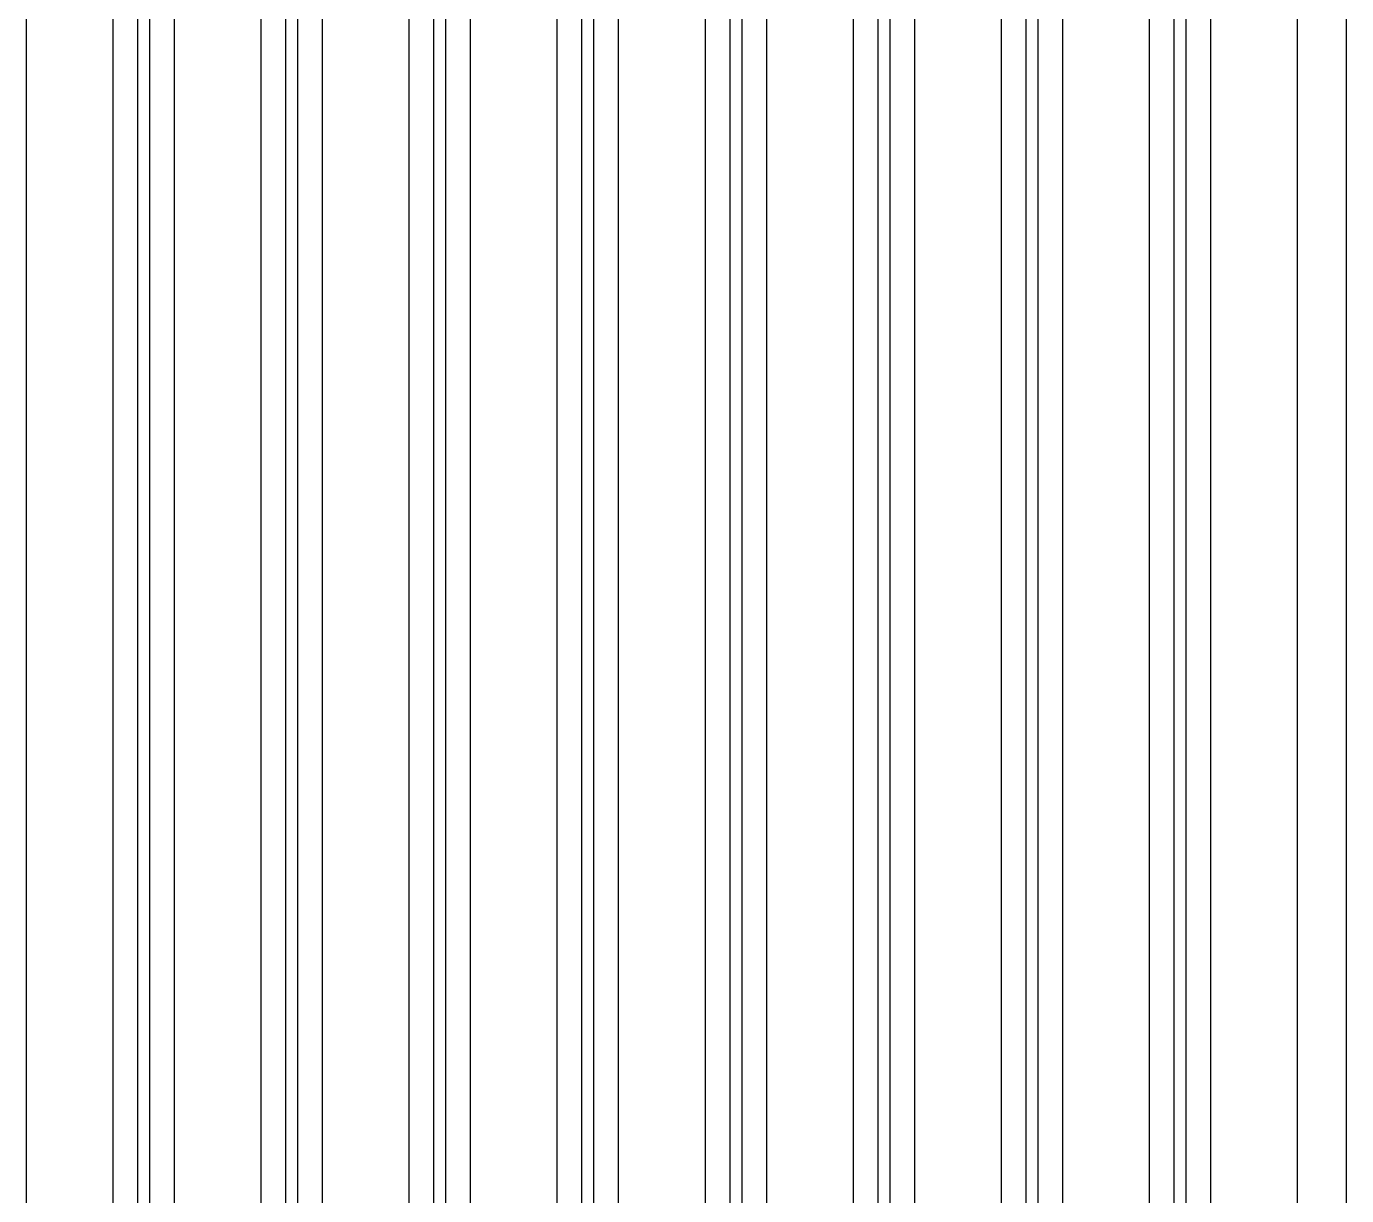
# Model space of a CAD drawing. Header units: metres. Extents: x -1805 to 1655, y -683 to 39617.
# Drawn here: x -216 to -2, y 1508.9 to 1698.5 of the extents above; entities that cross this region are included whole.
import ezdxf

# ---------------------------------------------------------------- set-up
doc = ezdxf.new("R2010")
doc.units = ezdxf.units.M
doc.layers.add('Etching', color=5, linetype='CONTINUOUS')
doc.layers.add('Metal', color=4, linetype='CONTINUOUS')

msp = doc.modelspace()

# ---------------------------------------------------------------- linework, layer by layer
at = {"layer": 'Etching'}
for points in [[(-216, 1033.52), (-216, 9134.24)], [(-202, 9134.24), (-202, 906.53)], [(-192, 906.53), (-192, 9134.24)], [(-178, 9134.24), (-178, 779.55)], [(-168, 779.55), (-168, 9134.24)], [(-154, 9134.24), (-154, 652.56)], [(-144, 652.56), (-144, 9134.24)], [(-130, 9134.24), (-130, 525.58)], [(-120, 525.58), (-120, 9134.24)], [(-106, 9134.24), (-106, 398.59)], [(-96, 398.59), (-96, 9134.24)], [(-82, 9134.24), (-82, 271.61)], [(-72, 271.61), (-72, 9134.24)], [(-58, 9134.24), (-58, 144.63)], [(-48, 144.63), (-48, 9134.24)], [(-34, 9134.24), (-34, 17.64)], [(-24, 17.64), (-24, 9134.24)], [(-10, 4155.73), (-10, -202.71)]]:
    msp.add_lwpolyline(points, dxfattribs=at)
at = {"layer": 'Metal'}
for points in [[(-198, 9436.51), (-198, 902.72)], [(-196, 902.72), (-196, 9436.51)], [(-174, 9436.51), (-174, 775.73)], [(-172, 775.73), (-172, 9436.51)], [(-150, 9436.51), (-150, 648.75)], [(-148, 648.75), (-148, 9436.51)], [(-126, 9436.51), (-126, 521.77)], [(-124, 521.77), (-124, 9436.51)], [(-102, 9436.51), (-102, 394.78)], [(-100, 394.78), (-100, 9436.51)], [(-78, 9436.51), (-78, 267.8)], [(-76, 267.8), (-76, 9436.51)], [(-54, 9436.51), (-54, 140.81)], [(-52, 140.81), (-52, 9436.51)], [(-30, 9436.51), (-30, 13.83)], [(-28, 13.83), (-28, 9436.51)], [(-2, -200.37), (-2, 4153.38)]]:
    msp.add_lwpolyline(points, dxfattribs=at)

doc.saveas('drawing.dxf')
